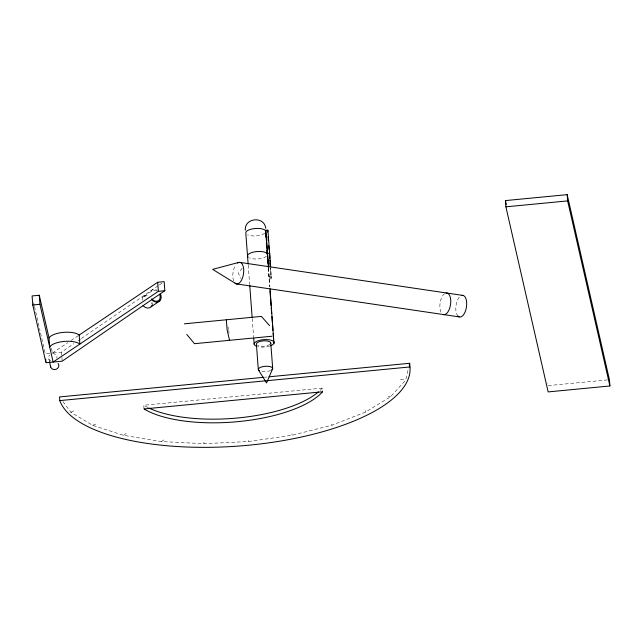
<?xml version="1.0" encoding="UTF-8"?>
<svg xmlns="http://www.w3.org/2000/svg" width="642" height="642" viewBox="0 0 642 642"><rect width="100%" height="100%" fill="white"/><g stroke="black" fill="none" stroke-linecap="round" stroke-linejoin="round"><path stroke-width="0.48" stroke-dasharray="3.21 2.41" d="M268.661 268.123L269.086 278.949L271.173 278.853L270.747 268.027M62.924 401.539L70.885 412.276L92.705 425.357L123.577 435.332L161.527 441.584L204.116 443.686L248.623 441.519L292.174 435.228L331.994 425.197L365.523 412.084L390.617 396.724L405.656 380.104L408.561 367.962M242.17 268.204L238.262 273.163L240.782 278.283M123.577 435.332L126.153 433.422M161.527 441.584L163.766 439.914M51.384 348.293L52.459 353.004L61.512 352.129L73.886 343.63M78.011 340.798L80.491 339.104M81.317 338.535L158.43 285.586M159.248 285.024L163.333 282.215M156.576 290.962A5.882 4.606 55.5 0 0 151.143 291.5L142.428 297.487A5.882 4.606 55.5 0 1 147.861 296.949M52.459 353.004L67.843 342.651M71.085 340.477L79.191 335.036M70.885 412.276L75.443 410.134M92.705 425.357L96.364 423.921M49.763 353.26L45.285 353.686L40.229 331.553M265.026 377.191L267.024 376.998M144.041 408.938L143.76 405.271L322.316 388.113L322.525 390.858M607.436 379.92L547.674 385.657L547.233 383.707M269.335 277.007L271.422 276.911M269.215 277.97L271.301 277.874L270.555 267.995M400.447 379.141L405.656 380.104M388.298 396.299L390.617 396.724M365.178 410.551L365.523 412.084M331.721 424.009L331.994 425.197M291.845 433.775L292.174 435.228M227.894 326.545L228.552 329.442M248.366 440.42L248.623 441.519M203.787 442.242L204.116 443.686M48.848 358.918L49.265 360.732M33.641 302.679L34.299 305.568M34.516 306.523L40.013 330.59M270.362 267.987L271.173 278.853M268.468 268.091L269.881 286.886M268.276 268.083L269.688 286.878M248.213 265.09L249.626 283.9M252.226 318.552L253.646 337.363M228.777 330.413L229.001 333.383M151.143 291.5L151.079 290.633A6.749 5.28 55.5 0 1 157.242 290.409M142.628 300.231L142.364 296.62A6.749 5.28 55.5 0 1 148.519 296.395M61.512 352.129L61.857 356.655M61.921 357.562L62.194 361.181M151.456 302.543A5.882 4.606 55.5 0 1 151.384 303.955M152.451 302.695A6.749 5.28 55.5 0 1 152.202 304.99M52.508 353.646A4.189 3.884 -12.9 0 1 56.889 358.14M50.967 361.085A4.189 3.884 -12.9 0 1 49.643 355.066M322.316 388.113A98.419 36.546 -4.3 0 1 319.828 390.649M147.82 407.51A98.419 36.546 -4.3 0 1 143.76 405.271M266.518 256.23A10.007 3.716 -4.3 0 1 249.289 257.883M264.785 233.182A10.007 3.716 -4.3 0 1 247.555 234.836M269.809 346.022A10.007 3.716 -4.3 0 1 257.667 346.592M269.833 344.449A7.214 2.68 -4.3 0 1 257.37 345.284M270.611 370.498A7.214 2.68 -4.3 0 1 261.936 371.509M441.014 312.253A10.938 5.272 -81.6 0 1 444.553 293.699M457.955 316.089A10.938 5.272 -81.6 0 1 455.956 305.897A10.938 5.272 -81.6 0 1 460.474 296.058M233.688 280.963A10.938 5.272 -81.6 0 1 235.694 264.977"/><path stroke-width="0.96" d="M245.308 230.301C244.249 217.654 264.368 215.808 265.764 228.335M268.396 267.104L265.7 231.224L265.82 230.261L267.907 230.165L270.675 267.04M267.658 232.107L267.907 230.165M270.499 345.781A10.007 3.716 -4.3 0 0 273.933 343.358L270.033 288.868M409.235 365.154L409.684 363.292L269.014 376.806M272.457 369.174L266.55 382.945L258.557 370.105M164.834 290.706L62.194 361.181L45.967 362.738L32.782 304.99L32.1 295.938L39.266 295.248L49.017 337.933L49.699 346.977A15.898 5.906 -4.3 0 1 63.847 341.448A15.898 5.906 -4.3 0 1 79.865 344.08L79.191 335.036L157.675 282.279L164.151 281.653L164.834 290.706L158.357 291.324L53.134 362.048L39.948 304.3L39.266 295.248M151.127 306.812L159.842 300.825M238.92 262.377L212.654 269.367L236.216 283.876L459.199 316.891M505.423 200.585L567.175 194.654L609.427 379.727L609.9 385.97L548.148 391.909L505.888 206.828L505.423 200.585L506.313 204.485M505.888 206.828L567.64 200.898L609.9 385.97M32.782 304.99L39.948 304.3M184.374 323.817L261.39 316.41L269.536 325.606M271.959 336.239L194.478 343.687L186.798 334.442M264.031 377.287L59.513 396.941L59.794 400.6A176.325 65.484 -4.3 0 0 248.895 445.187A176.325 65.484 -4.3 0 0 409.957 366.951L409.684 363.292M59.794 400.6L409.957 366.951M240.301 262.45L463.283 295.472M229.523 340.316L227.091 329.691L226.345 319.78M49.474 361.639L50.718 367.08M567.175 194.654L567.64 200.898M269.52 254.176L269.817 258.124M269.961 260.098L270.41 266.021M268.019 236.906L268.308 240.75M268.669 245.549L268.958 249.393M269.616 258.116L269.64 253.213L267.553 253.309L267.433 254.272A10.007 3.716 -4.3 0 0 255.355 251.728A10.007 3.716 -4.3 0 0 248.093 257.097M269.985 263.051L270.21 266.013M265.82 230.261L268.589 267.136M265.716 234.121L265.932 237.002M266.366 242.764L266.582 245.645M266.944 250.452L267.233 254.288M267.602 259.199L267.899 263.148M269.985 290.842L270.426 296.781M270.579 298.763L271.101 305.704M271.253 307.687L271.694 313.633M271.919 316.602L272.368 322.549M272.513 324.531L272.962 330.478M273.187 333.447L273.636 339.393M273.781 341.375L273.933 343.358M270.78 343.045L272.69 368.46M258.301 369.423L256.391 344.008A7.214 2.68 -4.3 0 1 264.488 340.806A7.214 2.68 -4.3 0 1 270.547 343.751M248.133 264.103L245.806 233.134A10.007 3.716 -4.3 0 1 254.914 228.52A10.007 3.716 -4.3 0 1 265.7 231.224M249.698 284.896L252.154 317.557M253.718 338.35L254.168 344.289M157.675 282.279L158.357 291.324M45.694 359.119L45.895 361.831M160.564 294.269A6.749 5.28 55.5 0 1 159.039 301.467A6.749 5.28 55.5 0 1 151.761 299.678M159.617 294.365A5.882 4.606 55.5 0 1 158.197 300.777A5.882 4.606 55.5 0 1 151.697 298.827M58.117 363.404A4.189 3.884 -12.9 0 1 56.023 369.335A4.189 3.884 -12.9 0 1 50.493 366.092M49.017 337.933A15.898 5.906 -4.3 0 1 63.173 332.395A15.898 5.906 -4.3 0 1 79.191 335.036M152.202 304.99A6.749 5.28 55.5 0 1 143.038 305.664M318.416 391.909A98.419 36.546 -4.3 0 1 237.468 417.998A98.419 36.546 -4.3 0 1 148.703 407.935M255.917 345.99A10.007 3.716 -4.3 0 1 260.732 340.051A10.007 3.716 -4.3 0 1 274.054 342.379M259.288 370.699A7.214 2.68 -4.3 0 1 265.459 366.261A7.214 2.68 -4.3 0 1 271.743 369.872M237.5 263.035A10.938 5.272 -81.6 0 1 243.543 273.444A10.938 5.272 -81.6 0 1 234.98 283.074M445.973 293.041A10.938 5.272 -81.6 0 1 450.596 304.107A10.938 5.272 -81.6 0 1 443.269 314.54M461.903 295.4A10.938 5.272 -81.6 0 1 466.301 307.879A10.938 5.272 -81.6 0 1 457.955 316.089M322.589 391.772L144.041 408.938A98.419 36.546 -4.3 0 0 238.166 421.617A98.419 36.546 -4.3 0 0 322.589 391.772"/></g></svg>
